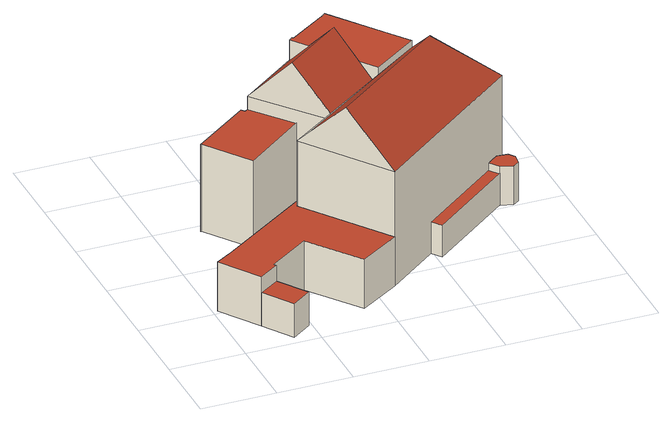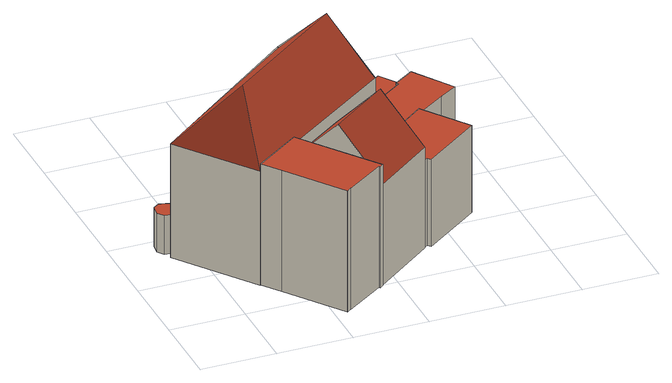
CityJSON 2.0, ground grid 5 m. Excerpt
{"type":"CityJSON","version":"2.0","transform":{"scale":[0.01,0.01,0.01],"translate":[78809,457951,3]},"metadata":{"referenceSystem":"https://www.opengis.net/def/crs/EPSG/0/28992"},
"CityObjects":{
"building1":{"type":"Building","children":["building1-1","building1-2","building1-3","building1-4","building1-5"]},
"building1-1":{"type":"BuildingPart","attributes":{"RelativeEavesHeight":3.48,"AbsoluteEavesHeight":6.88,"RelativeRidgeHeight":3.48,"AbsoluteRidgeHeight":6.88,"roofType":"1000"},"parents":["building1"],"geometry":[{"type":"Solid","lod":"2","boundaries":[[[[0,1,2,3]],[[4,5,1,0]],[[6,7,5,4]],[[8,9,7,6]],[[10,11,9,8]],[[12,13,11,10]],[[14,15,13,12]],[[16,17,15,14]],[[18,19,17,16]],[[20,21,19,18]],[[22,23,21,20]],[[24,25,23,22]],[[3,2,25,24]],[[22,20,18,16,14,12,10,8,6,4,0,3,24]],[[1,5,7,9,11,13,15,17,19,21,23,25,2]]]],"semantics":{"surfaces":[{"type":"WallSurface"},{"type":"RoofSurface","Slope":90,"Direction":0},{"type":"GroundSurface"}],"values":[[0,0,0,0,0,0,0,0,0,0,0,0,0,1,2]]}}]},
"building1-2":{"type":"BuildingPart","attributes":{"RelativeEavesHeight":2.38,"AbsoluteEavesHeight":5.78,"RelativeRidgeHeight":2.38,"AbsoluteRidgeHeight":5.78,"roofType":"1000"},"parents":["building1"],"geometry":[{"type":"Solid","lod":"2","boundaries":[[[[26,27,28,29]],[[30,31,27,26]],[[32,33,31,30]],[[29,28,33,32]],[[30,26,29,32]],[[27,31,33,28]]]],"semantics":{"surfaces":[{"type":"WallSurface"},{"type":"RoofSurface","Slope":90,"Direction":0},{"type":"GroundSurface"}],"values":[[0,0,0,0,1,2]]}}]},
"building1-3":{"type":"BuildingPart","attributes":{"RelativeEavesHeight":8.04,"AbsoluteEavesHeight":11.45,"RelativeRidgeHeight":11.52,"AbsoluteRidgeHeight":14.92,"roofType":"1130"},"parents":["building1"],"geometry":[{"type":"Solid","lod":"2","boundaries":[[[[34,35,13,36]],[[37,38,35,34]],[[39,15,38,37]],[[36,13,15,39]],[[34,40,37]],[[39,41,36]],[[36,41,40,34]],[[37,40,41,39]],[[35,38,15,13]]]],"semantics":{"surfaces":[{"type":"WallSurface"},{"type":"RoofSurface","Slope":42.42,"Direction":53.15},{"type":"RoofSurface","Slope":43.94,"Direction":323.88},{"type":"RoofSurface","Slope":43.93,"Direction":142.44},{"type":"GroundSurface"}],"values":[[0,0,0,0,1,0,2,3,4]]}}]},
"building1-4":{"type":"BuildingPart","attributes":{"RelativeEavesHeight":2.74,"AbsoluteEavesHeight":6.13,"RelativeRidgeHeight":2.74,"AbsoluteRidgeHeight":6.13,"roofType":"1000"},"parents":["building1"],"geometry":[{"type":"Solid","lod":"2","boundaries":[[[[42,43,44,45]],[[46,47,43,42]],[[48,49,47,46]],[[50,51,49,48]],[[52,53,51,50]],[[54,55,53,52]],[[45,44,55,54]],[[52,50,48,46,42,45,54]],[[43,47,49,51,53,55,44]]]],"semantics":{"surfaces":[{"type":"WallSurface"},{"type":"RoofSurface","Slope":90,"Direction":0},{"type":"GroundSurface"}],"values":[[0,0,0,0,0,0,0,1,2]]}}]},
"building1-5":{"type":"BuildingPart","attributes":{"RelativeEavesHeight":2.23,"AbsoluteEavesHeight":5.63,"RelativeRidgeHeight":2.23,"AbsoluteRidgeHeight":5.63,"roofType":"1000"},"parents":["building1"],"geometry":[{"type":"Solid","lod":"2","boundaries":[[[[56,57,58,59]],[[60,61,57,56]],[[62,63,61,60]],[[59,58,63,62]],[[60,56,59,62]],[[57,61,63,58]]]],"semantics":{"surfaces":[{"type":"WallSurface"},{"type":"RoofSurface","Slope":90,"Direction":0},{"type":"GroundSurface"}],"values":[[0,0,0,0,1,2]]}}]},
"building2":{"type":"Building","children":["building2-1","building2-2","building2-3"]},
"building2-1":{"type":"BuildingPart","attributes":{"RelativeEavesHeight":8.55,"AbsoluteEavesHeight":11.97,"RelativeRidgeHeight":8.55,"AbsoluteRidgeHeight":11.97,"roofType":"1000"},"parents":["building2"],"geometry":[{"type":"Solid","lod":"2","boundaries":[[[[64,65,66,67]],[[68,69,65,64]],[[70,71,69,68]],[[72,73,71,70]],[[74,75,73,72]],[[76,77,75,74]],[[78,79,77,76]],[[80,81,79,78]],[[82,83,81,80]],[[67,66,83,82]],[[80,78,76,74,72,70,68,64,67,82]],[[65,69,71,73,75,77,79,81,83,66]]]],"semantics":{"surfaces":[{"type":"WallSurface"},{"type":"RoofSurface","Slope":90,"Direction":0},{"type":"GroundSurface"}],"values":[[0,0,0,0,0,0,0,0,0,0,1,2]]}}]},
"building2-2":{"type":"BuildingPart","attributes":{"RelativeEavesHeight":7.11,"AbsoluteEavesHeight":10.57,"RelativeRidgeHeight":10.36,"AbsoluteRidgeHeight":13.83,"roofType":"1030"},"parents":["building2"],"geometry":[{"type":"Solid","lod":"2","boundaries":[[[[84,85,86,87]],[[88,89,85,84]],[[90,91,89,88]],[[87,86,91,90]],[[84,92,88]],[[90,93,87]],[[87,93,92,84]],[[88,92,93,90]],[[85,89,91,86]]]],"semantics":{"surfaces":[{"type":"WallSurface"},{"type":"RoofSurface","Slope":43.67,"Direction":143.97},{"type":"RoofSurface","Slope":43.69,"Direction":323.07},{"type":"GroundSurface"}],"values":[[0,0,0,0,0,0,1,2,3]]}}]},
"building2-3":{"type":"BuildingPart","attributes":{"RelativeEavesHeight":6.15,"AbsoluteEavesHeight":9.67,"RelativeRidgeHeight":6.15,"AbsoluteRidgeHeight":9.67,"roofType":"1000"},"parents":["building2"],"geometry":[{"type":"Solid","lod":"2","boundaries":[[[[94,95,96,97]],[[98,99,95,94]],[[100,101,99,98]],[[102,103,101,100]],[[104,105,103,102]],[[106,107,105,104]],[[97,96,107,106]],[[104,102,100,98,94,97,106]],[[95,99,101,103,105,107,96]]]],"semantics":{"surfaces":[{"type":"WallSurface"},{"type":"RoofSurface","Slope":90,"Direction":288.94},{"type":"GroundSurface"}],"values":[[0,0,0,0,0,0,0,1,2]]}}]}
},
"vertices":[
[148,602,388],[148,602,40],[30,529,40],[30,529,388],[833,1072,388],[833,1072,40],[795,1122,388],[795,1122,40],[954,1228,388],[954,1228,40],[1014,1163,388],[1014,1163,40],[727,957,388],[727,957,40],[1137,396,388],[1137,396,40],[866,220,388],[866,220,40],[610,560,388],[610,560,40],[335,370,388],[335,370,40],[345,355,388],[345,355,40],[209,263,388],[209,263,40],
[479,158,278],[479,158,41],[345,355,41],[345,355,278],[343,63,278],[343,63,41],[209,263,278],[209,263,41],
[1787,1716,845],[1787,1716,40],[727,957,845],[2169,1206,845],[2169,1206,40],[1137,396,845],[1724,1270,1192],[932,677,1192],
[2189,1154,313],[2189,1154,39],[2115,1163,39],[2115,1163,313],[2220,1114,313],[2220,1114,39],[2210,1043,313],[2210,1043,39],[2170,1012,313],[2170,1012,39],[2087,1038,313],[2087,1038,39],[2037,1102,313],[2037,1102,39],
[1535,606,263],[1535,606,40],[2087,1038,40],[2087,1038,263],[1485,669,263],[1485,669,40],[2037,1102,263],[2037,1102,40],
[1128,2020,897],[1128,2020,42],[1103,2000,42],[1103,2000,897],[1134,2014,897],[1134,2014,42],[1387,2186,897],[1387,2186,42],[1388,2185,897],[1388,2185,42],[1417,2207,897],[1417,2207,42],[1418,2208,897],[1418,2208,42],[1697,1836,897],[1697,1836,42],[1787,1716,897],[1787,1716,42],[1478,1495,897],[1478,1495,42],
[1089,1217,757],[1089,1217,46],[1478,1495,46],[1478,1495,757],[702,1694,757],[702,1694,46],[1103,2000,757],[1103,2000,46],[896,1456,1083],[1291,1748,1083],
[505,1116,667],[505,1116,52],[916,1430,52],[916,1430,667],[290,1412,667],[290,1412,52],[284,1420,667],[284,1420,52],[662,1702,667],[662,1702,52],[682,1679,667],[682,1679,52],[702,1694,667],[702,1694,52]
]}
